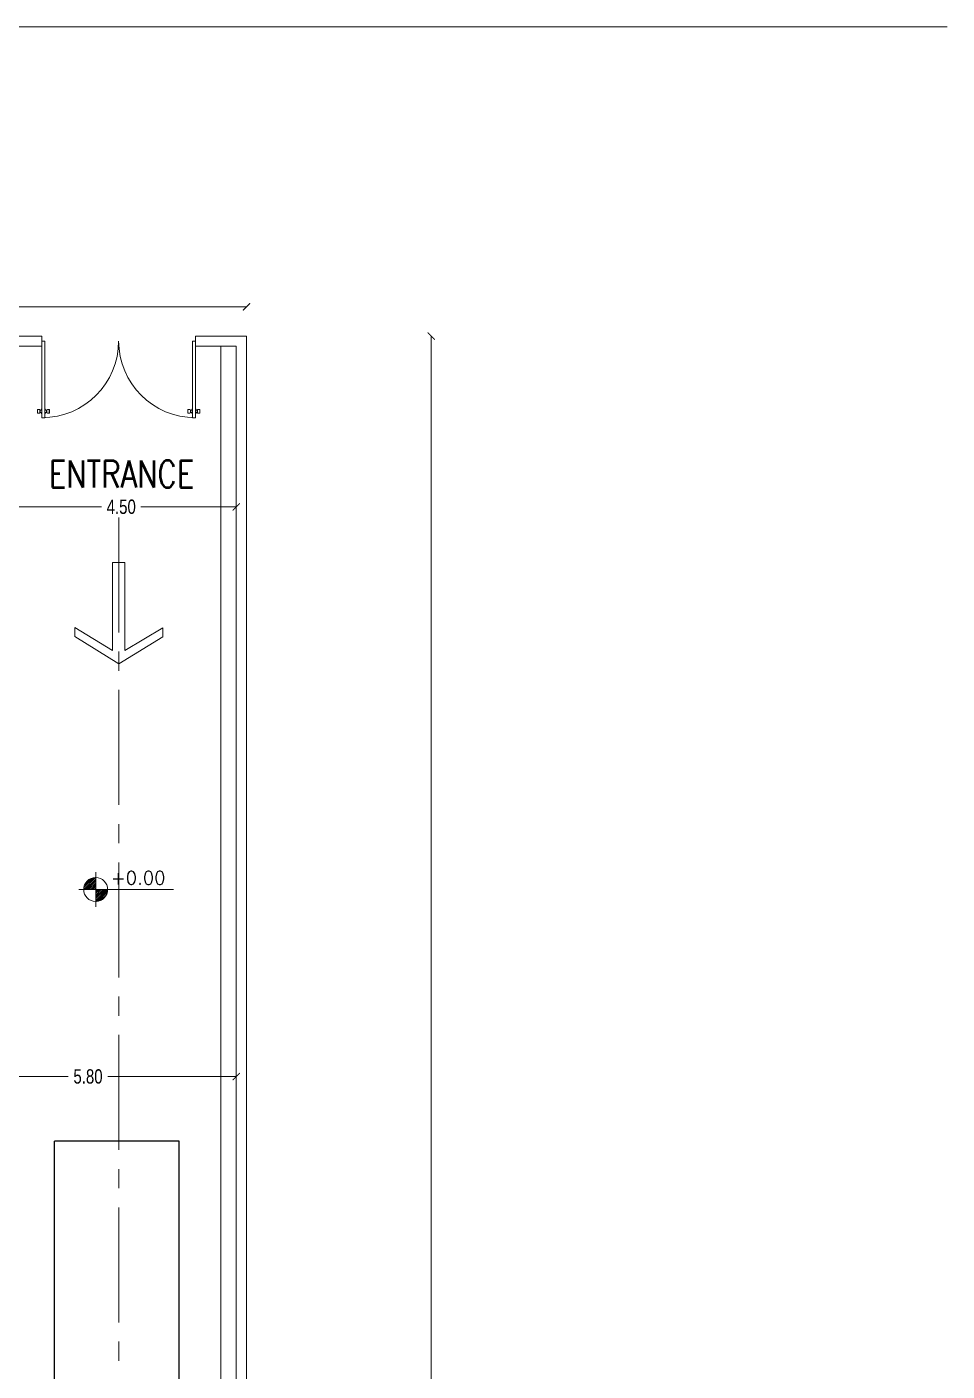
# Model space of a CAD drawing. Header units: millimetres. Extents: x -401 to 2889, y -234 to 146.
# Drawn here: x 163.04 to 181.04, y -27.64 to -1.34 of the extents above; entities that cross this region are included whole.
import ezdxf

# ---------------------------------------------------------------- set-up
doc = ezdxf.new("R2010")
doc.units = ezdxf.units.MM
doc.header["$LTSCALE"] = 3
doc.header["$MEASUREMENT"] = 0
doc.linetypes.add('AXES2', pattern=[1.125, 0.75, -0.125, 0.125, -0.125])
doc.linetypes.add('CONTINU', pattern=[0])
doc.layers.get('0').update_dxf_attribs({"color": 3, "lineweight": 9})
for name, color, linetype, lineweight in [('DIM-IN', 1, 'Continuous', 0), ('Drw - Arch - brick (0.20)', 7, 'CONTINU', 20), ('Drw - Arch - Door (0.05)', 141, 'CONTINU', 5), ('Drw - Dimension', 1, 'CONTINU', 0), ('LEVELS', 7, 'Continuous', 5), ('text', 7, 'Continuous', 0), ('WALKWAY', 42, 'Continuous', 13)]:
    doc.layers.add(name, color=color, linetype=linetype, lineweight=lineweight)
doc.layers.add('Layer7', color=8, linetype='Continuous')
doc.styles.add('drwazah arabic', font='ARIALUNI.TTF', dxfattribs={"width": 0.75})
doc.styles.add('ROMANS', font='romans', dxfattribs={"width": 0.8})
doc.styles.get("Standard").update_dxf_attribs({"font": 'simplex.shx', "width": 0.8})
doc.dimstyles.new('Arch A-D 1-200m', dxfattribs={"dimscale": 2, "dimtxt": 0.14, "dimasz": 0.07, "dimexe": 0, "dimexo": 0, "dimgap": 0.05, "dimtad": 0, "dimzin": 1, "dimdsep": 46, "dimtxsty": 'drwazah arabic', "dimblk": 'ARCHTICK', "dimcen": 0, "dimse1": 1, "dimse2": 1, "dimclrd": 9, "dimclre": 9, "dimclrt": 6, "dimaunit": 2, "dimazin": 0, "dimtfac": 1, "dimtmove": 0, "dimatfit": 0, "dimldrblk": 'ARCHTICK', "dimfxl": 0.18, "dimtolj": 1, "dimtzin": 0, "dimlwd": 9, "dimlwe": 9, "dimarcsym": 2})

# ---------------------------------------------------------------- blocks, each defined once
blk = doc.blocks.new('1 M')
at = {"layer": 'Drw - Arch - Door (0.05)'}
for p, q in [((-4544.434, 1057.971), (-4544.433, 1057.972)), ((-4544.434, 1057.97), (-4544.434, 1057.971)), ((-4544.434, 1057.923), (-4544.434, 1057.971)), ((-4544.434, 1057.97), (-4544.434, 1057.969)), ((-4544.434, 1057.968), (-4544.434, 1057.969)), ((-4544.434, 1057.969), (-4544.434, 1057.969)), ((-4544.434, 1057.968), (-4544.434, 1057.967)), ((-4544.434, 1057.967), (-4544.434, 1057.966)), ((-4544.434, 1057.963), (-4544.434, 1057.966)), ((-4544.434, 1057.963), (-4544.434, 1057.963)), ((-4544.434, 1057.963), (-4544.434, 1057.959)), ((-4544.434, 1057.959), (-4544.434, 1057.958)), ((-4544.434, 1057.953), (-4544.434, 1057.958)), ((-4544.434, 1057.953), (-4544.434, 1057.953)), ((-4544.434, 1057.941), (-4544.434, 1057.953)), ((-4544.434, 1057.936), (-4544.434, 1057.941)), ((-4544.434, 1057.941), (-4544.434, 1057.941)), ((-4544.434, 1057.936), (-4544.434, 1057.935)), ((-4544.434, 1057.935), (-4544.434, 1057.931)), ((-4544.434, 1057.928), (-4544.434, 1057.931)), ((-4544.434, 1057.931), (-4544.434, 1057.931)), ((-4544.434, 1057.927), (-4544.434, 1057.928)), ((-4544.434, 1057.926), (-4544.434, 1057.927)), ((-4544.434, 1057.925), (-4544.434, 1057.926)), ((-4544.434, 1057.925), (-4544.434, 1057.924)), ((-4544.434, 1057.925), (-4544.434, 1057.925)), ((-4544.434, 1057.923), (-4544.434, 1057.924)), ((-4544.433, 1057.922), (-4544.434, 1057.923)), ((-4544.433, 1057.972), (-4544.432, 1057.972)), ((-4544.433, 1057.922), (-4544.433, 1057.972)), ((-4544.432, 1057.922), (-4544.433, 1057.922)), ((-4544.432, 1057.972), (-4544.424, 1057.972)), ((-4544.424, 1057.923), (-4544.432, 1057.922)), ((-4544.424, 1057.972), (-4544.416, 1057.971)), ((-4544.416, 1057.924), (-4544.424, 1057.923)), ((-4544.416, 1057.971), (-4544.408, 1057.969)), ((-4544.408, 1057.925), (-4544.416, 1057.924)), ((-4544.408, 1057.969), (-4544.403, 1057.968)), ((-4544.403, 1057.926), (-4544.408, 1057.925)), ((-4544.403, 1057.968), (-4544.402, 1057.967)), ((-4544.403, 1057.926), (-4544.403, 1057.968)), ((-4544.402, 1057.927), (-4544.403, 1057.926)), ((-4544.402, 1057.967), (-4544.401, 1057.959)), ((-4544.402, 1057.927), (-4544.402, 1057.967)), ((-4544.401, 1057.935), (-4544.402, 1057.927)), ((-4544.401, 1057.959), (-4544.4, 1057.958)), ((-4544.401, 1057.959), (-4544.401, 1057.935)), ((-4544.4, 1057.936), (-4544.401, 1057.935)), ((-4544.4, 1057.958), (-4544.397, 1057.958)), ((-4544.4, 1057.958), (-4544.4, 1057.936)), ((-4544.397, 1057.936), (-4544.4, 1057.936)), ((-4544.397, 1057.96), (-4544.396, 1057.961)), ((-4544.397, 1057.96), (-4544.397, 1057.958)), ((-4544.397, 1057.958), (-4544.397, 1057.936)), ((-4544.397, 1057.936), (-4544.397, 1057.934)), ((-4544.396, 1057.933), (-4544.397, 1057.934)), ((-4544.396, 1057.961), (-4544.386, 1057.963)), ((-4544.386, 1057.931), (-4544.396, 1057.933)), ((-4544.386, 1057.963), (-4544.385, 1057.963)), ((-4544.385, 1057.931), (-4544.386, 1057.931)), ((-4544.385, 1057.963), (-4544.384, 1057.963)), ((-4544.384, 1057.931), (-4544.385, 1057.931)), ((-4544.384, 1057.965), (-4544.38, 1057.979)), ((-4544.384, 1057.964), (-4544.384, 1057.965)), ((-4544.384, 1057.963), (-4544.384, 1057.964)), ((-4544.384, 1057.93), (-4544.384, 1057.931)), ((-4544.384, 1057.929), (-4544.384, 1057.93)), ((-4544.38, 1057.915), (-4544.384, 1057.929)), ((-4544.38, 1057.979), (-4544.379, 1057.98)), ((-4544.38, 1057.979), (-4544.38, 1057.979)), ((-4544.38, 1057.915), (-4544.38, 1057.915)), ((-4544.379, 1057.915), (-4544.38, 1057.915)), ((-4544.379, 1057.98), (-4544.378, 1057.98)), ((-4544.379, 1057.98), (-4544.379, 1057.98)), ((-4544.379, 1057.914), (-4544.379, 1057.915)), ((-4544.378, 1057.914), (-4544.379, 1057.914)), ((-4544.378, 1057.98), (-4544.375, 1057.98)), ((-4544.375, 1057.914), (-4544.378, 1057.914)), ((-4544.375, 1057.03), (-4544.375, 1058.03)), ((-4544.375, 1058.03), (-4544.337, 1058.03)), ((-4544.337, 1057.03), (-4544.337, 1058.03)), ((-4544.334, 1057.98), (-4544.337, 1057.98)), ((-4544.337, 1057.914), (-4544.334, 1057.914)), ((-4544.333, 1057.98), (-4544.334, 1057.98)), ((-4544.334, 1057.914), (-4544.333, 1057.914)), ((-4544.333, 1057.979), (-4544.333, 1057.98)), ((-4544.333, 1057.98), (-4544.333, 1057.98)), ((-4544.332, 1057.979), (-4544.333, 1057.979)), ((-4544.333, 1057.915), (-4544.332, 1057.915)), ((-4544.333, 1057.914), (-4544.333, 1057.915)), ((-4544.333, 1057.915), (-4544.333, 1057.915)), ((-4544.329, 1057.965), (-4544.332, 1057.979)), ((-4544.332, 1057.915), (-4544.329, 1057.929)), ((-4544.328, 1057.964), (-4544.329, 1057.965)), ((-4544.329, 1057.929), (-4544.328, 1057.93)), ((-4544.328, 1057.963), (-4544.328, 1057.964)), ((-4544.327, 1057.963), (-4544.328, 1057.963)), ((-4544.328, 1057.93), (-4544.328, 1057.931)), ((-4544.328, 1057.931), (-4544.327, 1057.931)), ((-4544.326, 1057.963), (-4544.327, 1057.963)), ((-4544.327, 1057.931), (-4544.326, 1057.931)), ((-4544.316, 1057.961), (-4544.326, 1057.963)), ((-4544.326, 1057.931), (-4544.316, 1057.933)), ((-4544.316, 1057.96), (-4544.316, 1057.961)), ((-4544.316, 1057.96), (-4544.316, 1057.958)), ((-4544.312, 1057.958), (-4544.316, 1057.958)), ((-4544.316, 1057.958), (-4544.316, 1057.936)), ((-4544.316, 1057.936), (-4544.312, 1057.936)), ((-4544.316, 1057.936), (-4544.316, 1057.934)), ((-4544.316, 1057.933), (-4544.316, 1057.934)), ((-4544.31, 1057.967), (-4544.312, 1057.959)), ((-4544.312, 1057.959), (-4544.312, 1057.958)), ((-4544.312, 1057.959), (-4544.312, 1057.935)), ((-4544.312, 1057.958), (-4544.312, 1057.936)), ((-4544.312, 1057.936), (-4544.312, 1057.935)), ((-4544.312, 1057.935), (-4544.31, 1057.927)), ((-4544.304, 1057.969), (-4544.31, 1057.968)), ((-4544.31, 1057.968), (-4544.31, 1057.967)), ((-4544.31, 1057.926), (-4544.31, 1057.968)), ((-4544.31, 1057.927), (-4544.31, 1057.967)), ((-4544.31, 1057.927), (-4544.31, 1057.926)), ((-4544.31, 1057.926), (-4544.304, 1057.925)), ((-4544.296, 1057.971), (-4544.304, 1057.969)), ((-4544.304, 1057.925), (-4544.296, 1057.924)), ((-4544.288, 1057.972), (-4544.296, 1057.971)), ((-4544.296, 1057.924), (-4544.288, 1057.923)), ((-4544.28, 1057.972), (-4544.288, 1057.972)), ((-4544.288, 1057.923), (-4544.28, 1057.922)), ((-4544.279, 1057.972), (-4544.28, 1057.972)), ((-4544.28, 1057.922), (-4544.279, 1057.922)), ((-4544.278, 1057.971), (-4544.279, 1057.972)), ((-4544.279, 1057.922), (-4544.279, 1057.972)), ((-4544.279, 1057.922), (-4544.278, 1057.923)), ((-4544.278, 1057.97), (-4544.278, 1057.971)), ((-4544.278, 1057.923), (-4544.278, 1057.971)), ((-4544.278, 1057.97), (-4544.278, 1057.969)), ((-4544.278, 1057.968), (-4544.278, 1057.969)), ((-4544.278, 1057.969), (-4544.278, 1057.969)), ((-4544.278, 1057.968), (-4544.278, 1057.967)), ((-4544.278, 1057.967), (-4544.278, 1057.966)), ((-4544.278, 1057.963), (-4544.278, 1057.966)), ((-4544.278, 1057.963), (-4544.278, 1057.963)), ((-4544.278, 1057.963), (-4544.278, 1057.959)), ((-4544.278, 1057.959), (-4544.278, 1057.958)), ((-4544.278, 1057.953), (-4544.278, 1057.958)), ((-4544.278, 1057.953), (-4544.278, 1057.953)), ((-4544.278, 1057.941), (-4544.278, 1057.953)), ((-4544.278, 1057.936), (-4544.278, 1057.941)), ((-4544.278, 1057.941), (-4544.278, 1057.941)), ((-4544.278, 1057.936), (-4544.278, 1057.935)), ((-4544.278, 1057.935), (-4544.278, 1057.931)), ((-4544.278, 1057.928), (-4544.278, 1057.931)), ((-4544.278, 1057.931), (-4544.278, 1057.931)), ((-4544.278, 1057.927), (-4544.278, 1057.928)), ((-4544.278, 1057.926), (-4544.278, 1057.927)), ((-4544.278, 1057.925), (-4544.278, 1057.926)), ((-4544.278, 1057.925), (-4544.278, 1057.924)), ((-4544.278, 1057.925), (-4544.278, 1057.925)), ((-4544.278, 1057.923), (-4544.278, 1057.924)), ((-4544.375, 1057.03), (-4544.337, 1057.03))]:
    blk.add_line(p, q, dxfattribs=at)
blk.add_arc((-4544.375, 1057.03), 1, 0, 90, dxfattribs=at)
blk = doc.blocks.new('01psna34')
blk.add_lwpolyline([(0, -0.059), (0.861, -0.059), (0.64, -0.432), (0.726, -0.432), (0.992, -0.002), (0.722, 0.428), (0.636, 0.428), (0.861, 0.059), (0, 0.059)], close=True)
blk = doc.blocks.new('level-1')
at = {"layer": 'LEVELS', "linetype": 'ByBlock'}
h = blk.add_hatch(dxfattribs=at)
h.set_pattern_fill('ANSI31', color=0, scale=0.15, style=0)
h.set_pattern_definition([(45, (-26.005662, -19.227158), (-0.013258252, 0.013258252), [])])
h.paths.add_polyline_path([(0.434, 0), (0.254, 0), (0.254, -0.18, 0.414214)])
h.paths.add_polyline_path([(0.254, 0.18, 0.414214), (0.075, 0), (0.254, 0)])
at = {"layer": 'LEVELS', "color": 0, "linetype": 'ByBlock'}
for p, q in [((0.254, -0.262), (0.254, 0.262)), ((0, 0), (1.425, 0))]:
    blk.add_line(p, q, dxfattribs=at)
blk.add_circle((0.254, 0), 0.18, dxfattribs=at)
at = {"layer": 'LEVELS', "color": 0, "linetype": 'ByBlock', "style": 'ROMANS'}
blk.add_attdef('LV', (0.483, 0.075), '', height=0.2, dxfattribs=at)
blk = doc.blocks.new('_ArchTick')
at = {"color": 0, "linetype": 'ByBlock', "const_width": 0.15}
blk.add_lwpolyline([(-0.5, -0.5), (0.5, 0.5)], dxfattribs=at)
blk = doc.blocks.new('*D19')
at = {"layer": 'Defpoints', "color": 0, "transparency": 16777216}
for p in [(167.334, -6.817), (85.614, -7.39), (167.334, -7.39)]:
    blk.add_point(p, dxfattribs=at)
at = {"layer": 'Drw - Dimension', "color": 9, "linetype": 'ByBlock', "lineweight": 9, "transparency": 16777216}
for p, q in [((85.614, -6.817), (126.007, -6.817)), ((167.334, -6.817), (126.941, -6.817))]:
    blk.add_line(p, q, dxfattribs=at)
at = {"layer": 'Drw - Dimension', "color": 9, "lineweight": 9, "transparency": 16777216, "xscale": 0.14, "yscale": 0.14, "zscale": 0.14, "rotation": 180}
blk.add_blockref('_ArchTick', (85.614, -6.817), dxfattribs=at)
at = {"layer": 'Drw - Dimension', "color": 9, "lineweight": 9, "transparency": 16777216, "xscale": 0.14, "yscale": 0.14, "zscale": 0.14}
blk.add_blockref('_ArchTick', (167.334, -6.817), dxfattribs=at)
at = {"layer": 'Drw - Dimension', "color": 6, "transparency": 16777216, "insert": (126.474, -6.817), "char_height": 0.28, "attachment_point": 5, "style": 'drwazah arabic'}
blk.add_mtext('\\A1;81.72', dxfattribs=at)
blk = doc.blocks.new('*D20')
at = {"layer": 'Defpoints', "color": 0, "transparency": 16777216}
for p in [(167.334, -7.39), (167.334, -99.17), (170.945, -99.17)]:
    blk.add_point(p, dxfattribs=at)
at = {"layer": 'Drw - Dimension', "color": 9, "linetype": 'ByBlock', "lineweight": 9, "transparency": 16777216}
for p, q in [((170.945, -7.39), (170.945, -52.813)), ((170.945, -99.17), (170.945, -53.748))]:
    blk.add_line(p, q, dxfattribs=at)
at = {"layer": 'Drw - Dimension', "color": 9, "lineweight": 9, "transparency": 16777216, "xscale": 0.14, "yscale": 0.14, "zscale": 0.14}
for p, rotation in [((170.945, -7.39), 90), ((170.945, -99.17), 270)]:
    blk.add_blockref('_ArchTick', p, dxfattribs=dict(at, rotation=rotation))
at = {"layer": 'Drw - Dimension', "color": 6, "transparency": 16777216, "insert": (170.945, -53.28), "char_height": 0.28, "attachment_point": 5, "rotation": 90, "style": 'drwazah arabic'}
blk.add_mtext('\\A1;91.78', dxfattribs=at)
blk = doc.blocks.new('CAR19P')
at = {"linetype": 'Continuous'}
for p, q in [((0.405, 0.82), (0.443, 1.046)), ((0.284, 0.82), (1.244, 0.82)), ((0.526, 0.713), (0.481, 0.792)), ((0.532, 0.802), (0.571, 0.716)), ((1.041, 0.802), (0.532, 0.802)), ((1.041, 0.716), (1.041, 0.802)), ((1.082, 0.802), (1.082, 0.716)), ((1.279, 0.802), (1.082, 0.802)), ((1.279, 0.716), (1.279, 0.802)), ((1.941, 0.933), (10.803, 0.933)), ((1.941, -0.867), (1.941, 0.933)), ((10.803, -0.867), (10.803, 0.933)), ((10.803, -0.867), (10.803, 0.933)), ((0.571, 0.716), (1.041, 0.716)), ((0.607, 0.684), (1.255, 0.684)), ((1.082, 0.716), (1.279, 0.716)), ((1.46, -0.53), (1.46, 0.595)), ((-0.004, -0.455), (-0.004, 0.52)), ((0.05, -0.417), (0.05, 0.483)), ((0.451, 0.574), (0.451, -0.509)), ((0.499, -0.506), (0.499, 0.572)), ((1.363, -0.506), (1.363, 0.572)), ((1.941, 0.467), (1.46, 0.467)), ((1.941, -0.401), (1.46, -0.401)), ((0.284, -0.755), (1.244, -0.755)), ((0.405, -0.755), (0.443, -0.98)), ((0.526, -0.647), (0.481, -0.726)), ((0.532, -0.736), (0.571, -0.65)), ((1.041, -0.736), (0.532, -0.736)), ((0.571, -0.65), (1.041, -0.65)), ((0.607, -0.618), (1.255, -0.618)), ((1.041, -0.65), (1.041, -0.736)), ((1.082, -0.65), (1.279, -0.65)), ((1.082, -0.736), (1.082, -0.65)), ((1.279, -0.736), (1.082, -0.736)), ((1.279, -0.65), (1.279, -0.736)), ((1.941, -0.867), (10.803, -0.867))]:
    blk.add_line(p, q, dxfattribs=at)
for centre, radius, start, end in [((0.291, 0.526), 0.294, 91.1988, 181.1028), ((0.381, 0.49), 0.331, 91.1245, 181.1773), ((0.458, 0.511), 0.282, 85.4302, 148.8562), ((1.239, 0.6), 0.221, 358.8401, 88.8577), ((4.211, 0.033), 4.052, 171.7743, 188.535), ((0.317, 0.596), 0.117, 148.4692, 171.5951), ((0.616, 0.572), 0.167, 122.4314, 180.2276), ((0.609, 0.574), 0.11, 91.1895, 181.1115), ((1.253, 0.574), 0.11, 358.8885, 88.8106), ((0.134, 0.421), 0.116, 136.0415, 223.6451), ((0.353, -0.266), 0.124, 127.4047, 151.1318), ((0.31, -0.21), 0.0528, 89.8726, 127.4368), ((0.31, -0.21), 0.0534, 52.7922, 90.0166), ((0.268, -0.265), 0.122, 28.5736, 52.7027), ((0.134, -0.355), 0.116, 136.3549, 223.9585), ((0.437, -0.314), 0.22, 167.0087, 183.2487), ((0.52, -0.327), 0.303, 179.8616, 192.8518), ((0.444, -0.314), 0.227, 151.5292, 167.1916), ((0.202, -0.301), 0.198, 12.5851, 28.647), ((0.1, -0.325), 0.303, 359.8835, 12.8503), ((0.1, -0.327), 0.303, 347.1482, 0.1384), ((0.291, -0.46), 0.294, 178.8972, 268.8012), ((0.381, -0.424), 0.331, 178.8227, 268.8755), ((0.317, -0.53), 0.117, 188.4049, 211.5308), ((0.459, -0.444), 0.283, 206.0089, 274.4454), ((0.418, -0.351), 0.198, 192.5807, 208.6481), ((0.353, -0.386), 0.124, 208.8682, 232.5954), ((0.31, -0.443), 0.0528, 232.5555, 270.1499), ((0.31, -0.442), 0.0534, 269.961, 307.2155), ((0.268, -0.387), 0.122, 307.2973, 331.4264), ((0.202, -0.351), 0.198, 331.352, 347.4192), ((0.616, -0.507), 0.167, 179.7724, 237.5686), ((0.609, -0.508), 0.11, 178.8885, 268.8105), ((1.239, -0.534), 0.221, 271.1423, 1.1598), ((1.253, -0.508), 0.11, 271.1894, 1.1115)]:
    blk.add_arc(centre, radius, start, end, dxfattribs=at)
blk = doc.blocks.new('*D95')
at = {"layer": 'Defpoints', "color": 0, "transparency": 16777216}
for p in [(167.134, -10.732), (162.634, -10.792), (167.134, -10.792)]:
    blk.add_point(p, dxfattribs=at)
at = {"layer": 'DIM-IN', "color": 9, "linetype": 'ByBlock', "lineweight": 9, "transparency": 16777216}
for p, q in [((162.634, -10.732), (164.498, -10.732)), ((167.134, -10.732), (165.269, -10.732))]:
    blk.add_line(p, q, dxfattribs=at)
at = {"layer": 'DIM-IN', "color": 9, "lineweight": 9, "transparency": 16777216, "xscale": 0.14, "yscale": 0.14, "zscale": 0.14, "rotation": 180}
blk.add_blockref('_ArchTick', (162.634, -10.732), dxfattribs=at)
at = {"layer": 'DIM-IN', "color": 9, "lineweight": 9, "transparency": 16777216, "xscale": 0.14, "yscale": 0.14, "zscale": 0.14}
blk.add_blockref('_ArchTick', (167.134, -10.732), dxfattribs=at)
at = {"layer": 'DIM-IN', "color": 6, "transparency": 16777216, "insert": (164.884, -10.732), "char_height": 0.28, "attachment_point": 5, "style": 'drwazah arabic'}
blk.add_mtext('\\A1;4.50', dxfattribs=at)
blk = doc.blocks.new('*D97')
at = {"layer": 'Defpoints', "color": 0, "transparency": 16777216}
for p in [(161.334, -20.89), (167.134, -20.89), (167.134, -21.877)]:
    blk.add_point(p, dxfattribs=at)
at = {"layer": 'DIM-IN', "color": 9, "linetype": 'ByBlock', "lineweight": 9, "transparency": 16777216}
for p, q in [((161.334, -21.877), (163.848, -21.877)), ((167.134, -21.877), (164.619, -21.877))]:
    blk.add_line(p, q, dxfattribs=at)
at = {"layer": 'DIM-IN', "color": 9, "lineweight": 9, "transparency": 16777216, "xscale": 0.14, "yscale": 0.14, "zscale": 0.14, "rotation": 180}
blk.add_blockref('_ArchTick', (161.334, -21.877), dxfattribs=at)
at = {"layer": 'DIM-IN', "color": 9, "lineweight": 9, "transparency": 16777216, "xscale": 0.14, "yscale": 0.14, "zscale": 0.14}
blk.add_blockref('_ArchTick', (167.134, -21.877), dxfattribs=at)
at = {"layer": 'DIM-IN', "color": 6, "transparency": 16777216, "insert": (164.234, -21.877), "char_height": 0.28, "attachment_point": 5, "style": 'drwazah arabic'}
blk.add_mtext('\\A1;5.80', dxfattribs=at)

msp = doc.modelspace()

# ---------------------------------------------------------------- linework, layer by layer
at = {"linetype": 'AXES2'}
msp.add_open_spline([(164.834, -10.939), (164.834, -35.686), (164.834, -60.432), (164.834, -85.179), (164.807, -85.474), (164.78, -85.763), (164.685, -86.665), (164.607, -87.249), (164.425, -88.121), (164.345, -88.431), (164.146, -89.058), (164.029, -89.372), (163.629, -90.303), (163.297, -90.912), (162.244, -92.483), (161.416, -93.383), (160.138, -94.385), (159.761, -94.642), (159.049, -95.056), (158.716, -95.222), (158.014, -95.524), (157.648, -95.659), (156.11, -96.149), (154.816, -96.393), (153.365, -96.644), (153.289, -96.657), (153.213, -96.67), (135.359, -96.67), (117.504, -96.67), (99.65, -96.67), (99.636, -96.67), (99.621, -96.67), (99.607, -96.67), (99.605, -96.671), (99.603, -96.671), (99.601, -96.671), (99.247, -96.673), (98.888, -96.658), (97.806, -96.562), (97.078, -96.431), (95.253, -95.93), (94.186, -95.465), (92.833, -94.606), (92.433, -94.305), (91.626, -93.585), (91.246, -93.16), (90.558, -92.2), (90.252, -91.67), (89.457, -90), (89.049, -88.737), (88.488, -86.622), (88.302, -85.839), (88.114, -85.039), (88.114, -62.187), (88.114, -39.336), (88.114, -16.485)], degree=3, knots=[0, 0, 0, 0, 1, 1, 1, 1.896558, 1.896558, 3.873524, 3.873524, 5.049502, 5.049502, 6.22548, 6.22548, 8.577437, 8.577437, 12.62719, 12.62719, 14.243391, 14.243391, 15.614563, 15.614563, 16.985735, 16.985735, 21.152468, 21.152468, 21.381426, 21.381426, 21.381426, 22.381426, 22.381426, 22.381426, 22.38223, 22.38223, 22.38223, 22.389161, 22.389161, 22.389161, 23.612192, 23.612192, 26.058255, 26.058255, 29.916735, 29.916735, 31.726222, 31.726222, 33.969982, 33.969982, 36.213742, 36.213742, 40.450127, 40.450127, 42.796206, 42.796206, 42.796206, 43.796206, 43.796206, 43.796206, 43.796206], dxfattribs=at)
at = {"layer": 'Drw - Arch - brick (0.20)'}
for p, q in [((181.035, -1.342), (72.396, -1.342)), ((167.334, -7.39), (166.834, -7.39)), ((167.334, -99.17), (167.334, -7.39))]:
    msp.add_line(p, q, dxfattribs=at)
for points in [[(86.114, -7.59), (85.814, -7.59), (85.814, -98.97), (167.134, -98.97), (167.134, -7.59), (166.834, -7.59)], [(162.834, -7.39), (163.334, -7.39), (163.334, -7.59), (156.434, -7.59), (156.434, -7.39), (163.334, -7.39)], [(166.834, -7.39), (166.334, -7.39), (166.334, -7.59), (166.834, -7.59)]]:
    msp.add_lwpolyline(points, dxfattribs=at)
at = {"layer": 'WALKWAY'}
msp.add_line((166.834, -85.27), (166.834, -7.59), dxfattribs=at)

# ---------------------------------------------------------------- block references
at = {"linetype": 'Continuous', "xscale": -2, "yscale": 2, "zscale": 2, "rotation": 90}
msp.add_blockref('01psna34', (164.834, -11.822), dxfattribs=at)
at = {"layer": 'Drw - Arch - Door (0.05)', "color": 0, "yscale": 1.5, "zscale": 1.5, "rotation": 180}
for p, xscale in [((6979.896, 1578.057), -1.5), ((-6650.229, 1578.057), 1.5)]:
    msp.add_blockref('1 M', p, dxfattribs=dict(at, xscale=xscale))
at = {"layer": 'Layer7', "xscale": 1.354094725430543, "yscale": 1.354094725430543, "zscale": 1.354094725430543, "rotation": 90.00000000000105}
msp.add_blockref('CAR19P', (164.842, -37.771), dxfattribs=at)
at = {"layer": 'LEVELS', "color": 3}
ref = msp.add_blockref('level-1', (164.054, -18.218), dxfattribs=dict(at, xscale=1.3, yscale=1.3, zscale=1.3))
ref.add_attrib('LV', '+0.00', (164.681, -18.121), dxfattribs={"layer": '0', "color": 0, "linetype": 'ByBlock', "height": 0.26, "style": 'ROMANS'})

# ---------------------------------------------------------------- texts
at = {"layer": 'text', "insert": (163.467, -9.827), "char_height": 0.525, "attachment_point": 1}
msp.add_mtext_dynamic_manual_height_columns('ENTRANCE', width=23.1916, gutter_width=12.5, heights=[0], dxfattribs=at)

# ---------------------------------------------------------------- dimensions: what is measured, and where the dimension line sits
at = {"layer": 'DIM-IN'}
for base, p1, p2, picture, middle in [((167.134, -10.732), (162.634, -10.792), (167.134, -10.792), '*D95', (164.884, -10.732)), ((167.134, -21.877), (161.334, -20.89), (167.134, -20.89), '*D97', (164.234, -21.877))]:
    dim = msp.add_linear_dim(base=base, p1=p1, p2=p2, dimstyle='Arch A-D 1-200m', dxfattribs=at)
    dim.commit()
    dim.dimension.update_dxf_attribs({"geometry": picture, "text_midpoint": middle})
at = {"layer": 'Drw - Dimension'}
dim = msp.add_linear_dim(base=(167.334, -6.817), p1=(85.614, -7.39), p2=(167.334, -7.39), dimstyle='Arch A-D 1-200m', dxfattribs=at)
dim.commit()
dim.dimension.update_dxf_attribs({"geometry": '*D19', "text_midpoint": (126.474, -6.817)})
dim = msp.add_linear_dim(base=(170.945, -99.17), p1=(167.334, -7.39), p2=(167.334, -99.17), angle=90, dimstyle='Arch A-D 1-200m', dxfattribs=at)
dim.commit()
dim.dimension.update_dxf_attribs({"geometry": '*D20', "text_midpoint": (170.945, -53.28)})

doc.saveas('drawing.dxf')
